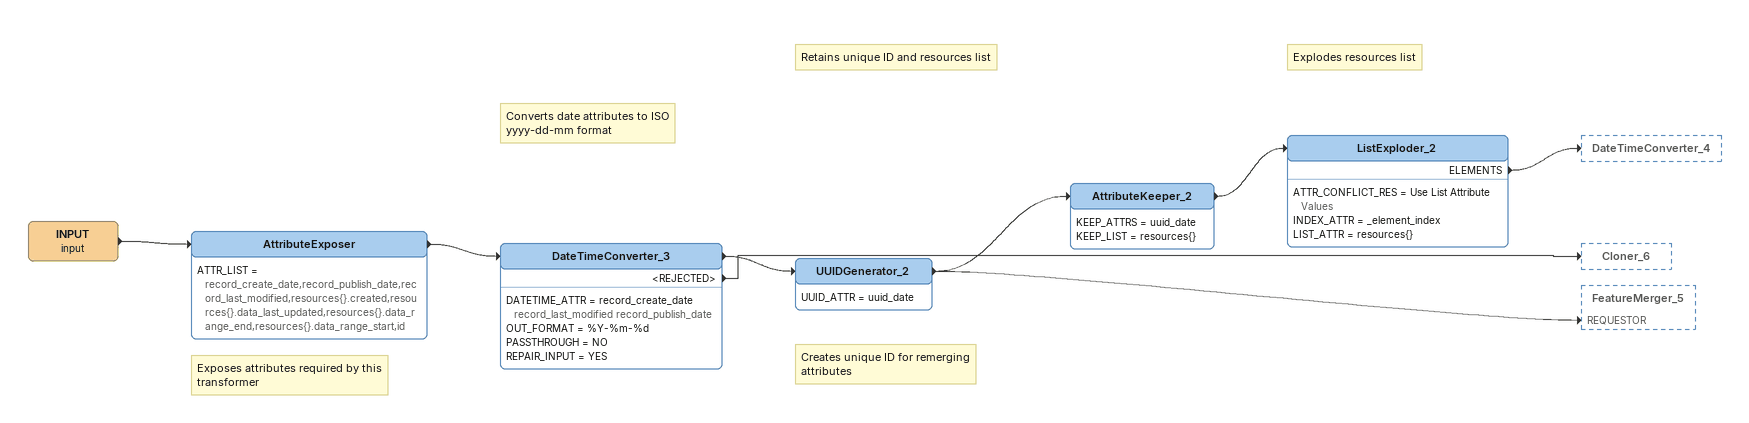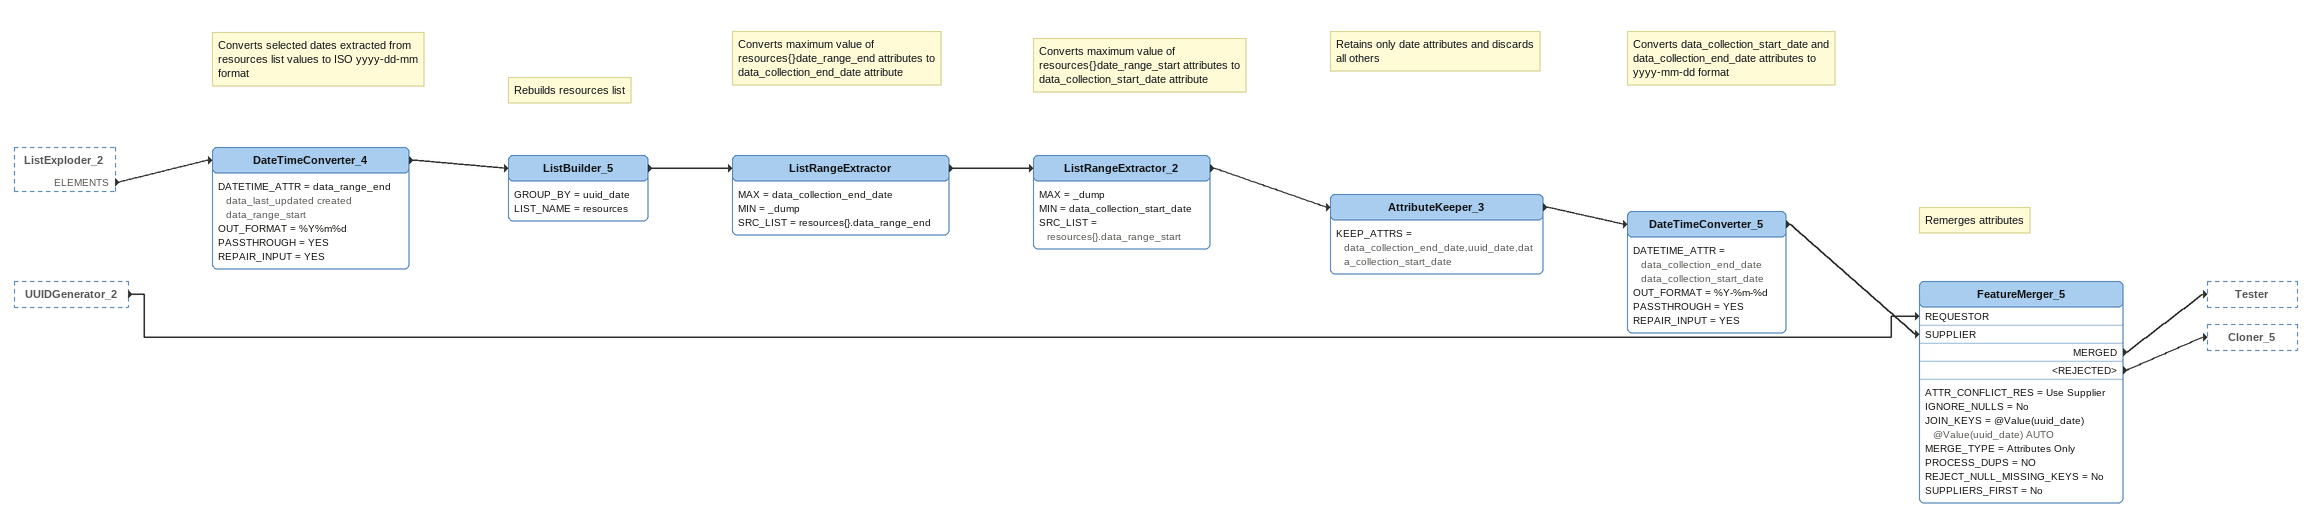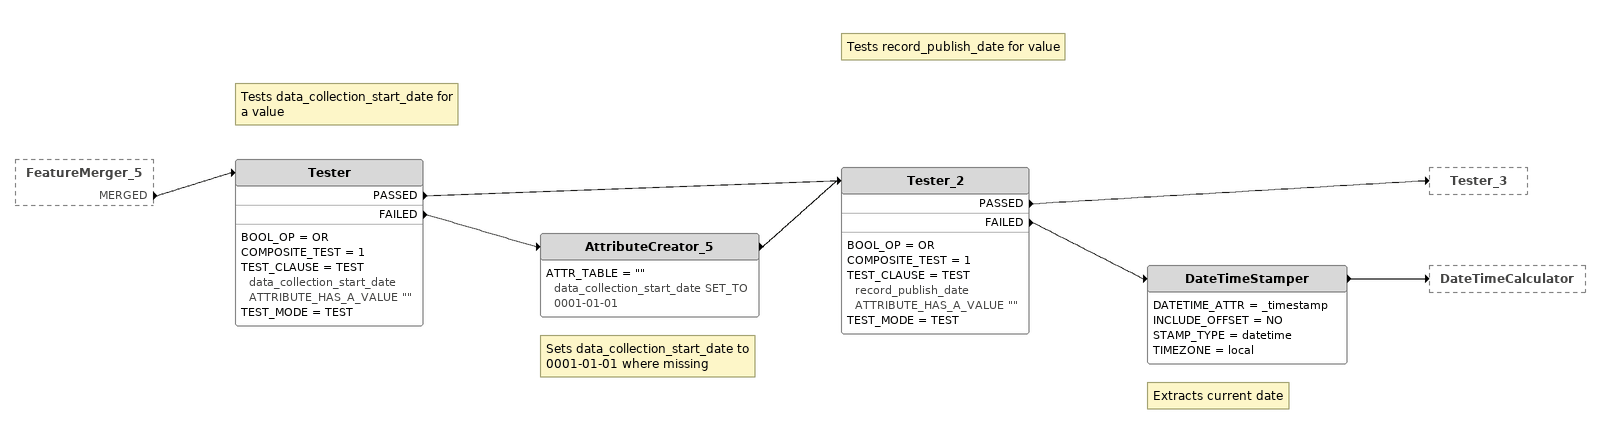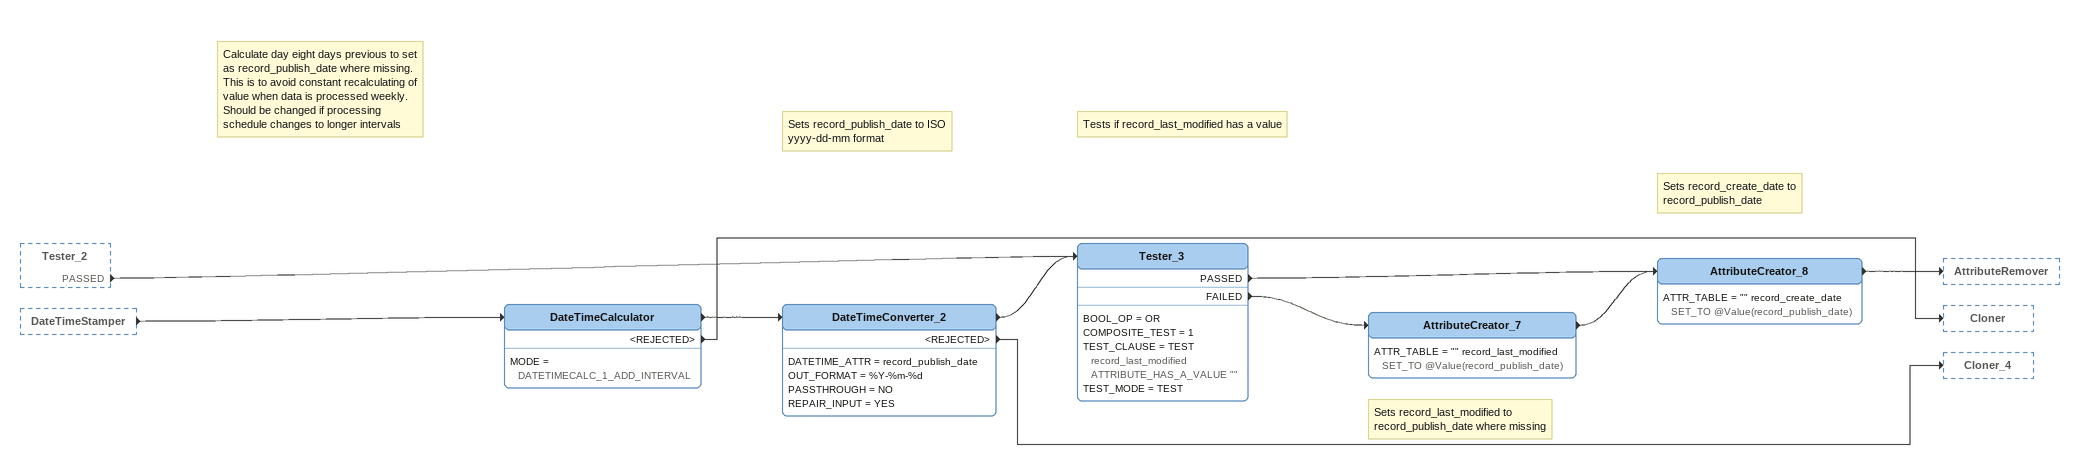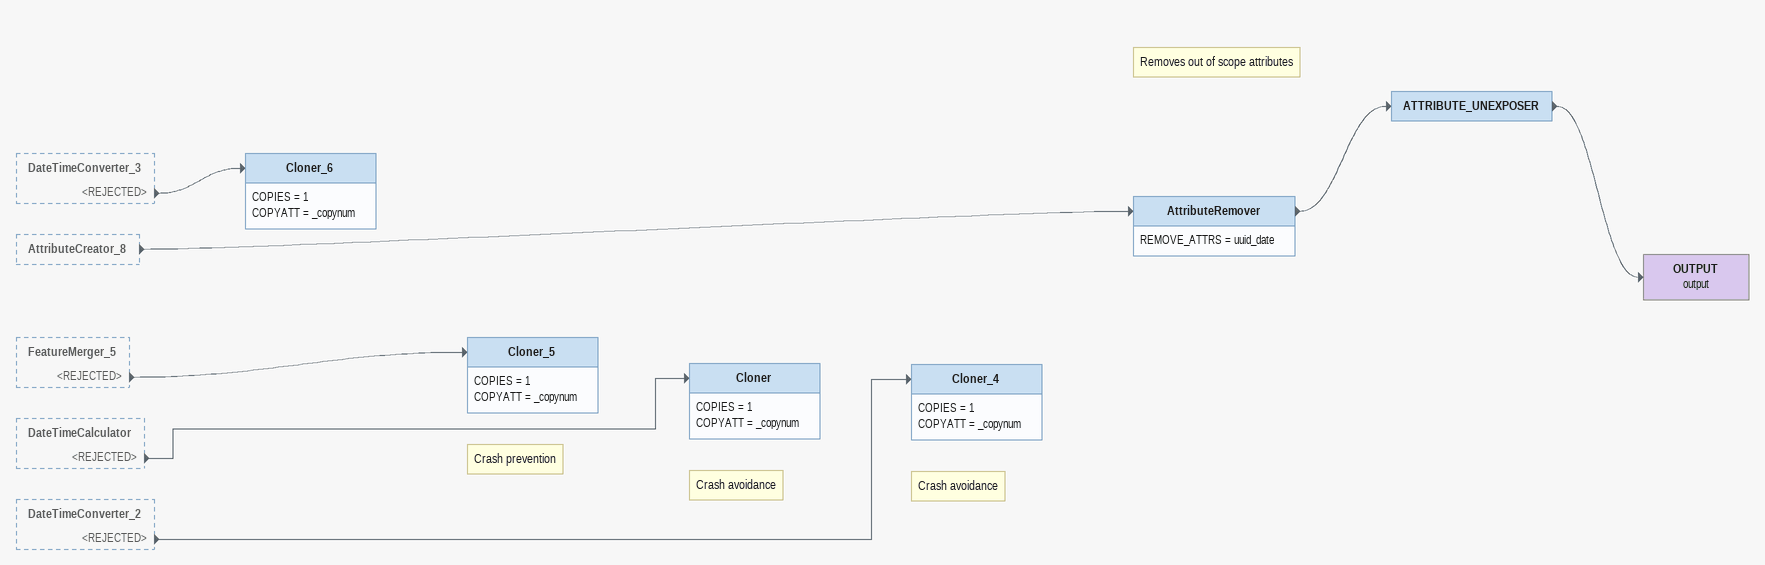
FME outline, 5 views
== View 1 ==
INPUT (input)
    -> AttributeExposer
Note: Exposes attributes required by this transformer
AttributeExposer
    ATTR_LIST = record_create_date,record_publish_date,record_last_modified,resources{}.created,resources{}.data_last_updated,resources{}.data_range_end,resources{}.data_range_start,id
    -> DateTimeConverter_3
Note: Converts date attributes to ISO yyyy-dd-mm format
DateTimeConverter_3
    DATETIME_ATTR = record_create_date record_last_modified record_publish_date
    OUT_FORMAT = %Y-%m-%d
    PASSTHROUGH = NO
    REPAIR_INPUT = YES
    -> UUIDGenerator_2
    <REJECTED> -> Cloner_6
Note: Creates unique ID for remerging attributes
UUIDGenerator_2
    UUID_ATTR = uuid_date
    -> AttributeKeeper_2
    -> FeatureMerger_5 [REQUESTOR]
Note: Retains unique ID and resources list
AttributeKeeper_2
    KEEP_ATTRS = uuid_date
    KEEP_LIST = resources{}
    -> ListExploder_2
Note: Explodes resources list
ListExploder_2
    ATTR_CONFLICT_RES = Use List Attribute Values
    INDEX_ATTR = _element_index
    LIST_ATTR = resources{}
    ELEMENTS -> DateTimeConverter_4

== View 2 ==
ListExploder_2 [outside]
    ELEMENTS -> DateTimeConverter_4
UUIDGenerator_2 [outside]
    -> FeatureMerger_5 [REQUESTOR]
Note: Converts selected dates extracted from resources list values to ISO yyyy-dd-mm format
DateTimeConverter_4
    DATETIME_ATTR = data_range_end data_last_updated created data_range_start
    OUT_FORMAT = %Y%m%d
    PASSTHROUGH = YES
    REPAIR_INPUT = YES
    -> ListBuilder_5
Note: Rebuilds resources list
ListBuilder_5
    GROUP_BY = uuid_date
    LIST_NAME = resources
    -> ListRangeExtractor
Note: Converts maximum value of resources{}date_range_end attributes to data_collection_end_date attribute
ListRangeExtractor
    MAX = data_collection_end_date
    MIN = _dump
    SRC_LIST = resources{}.data_range_end
    -> ListRangeExtractor_2
Note: Converts maximum value of resources{}date_range_start attributes to data_collection_start_date attribute
ListRangeExtractor_2
    MAX = _dump
    MIN = data_collection_start_date
    SRC_LIST = resources{}.data_range_start
    -> AttributeKeeper_3
Note: Retains only date attributes and discards all others
AttributeKeeper_3
    KEEP_ATTRS = data_collection_end_date,uuid_date,data_collection_start_date
    -> DateTimeConverter_5
Note: Converts data_collection_start_date and data_collection_end_date attributes to yyyy-mm-dd format
DateTimeConverter_5
    DATETIME_ATTR = data_collection_end_date data_collection_start_date
    OUT_FORMAT = %Y-%m-%d
    PASSTHROUGH = YES
    REPAIR_INPUT = YES
    -> FeatureMerger_5 [SUPPLIER]
Note: Remerges attributes
FeatureMerger_5
    ATTR_CONFLICT_RES = Use Supplier
    IGNORE_NULLS = No
    JOIN_KEYS = @Value(uuid_date) @Value(uuid_date) AUTO
    MERGE_TYPE = Attributes Only
    PROCESS_DUPS = NO
    REJECT_NULL_MISSING_KEYS = No
    SUPPLIERS_FIRST = No
    MERGED -> Tester
    <REJECTED> -> Cloner_5

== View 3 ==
FeatureMerger_5 [outside]
    MERGED -> Tester
Note: Tests data_collection_start_date for a value
Tester
    BOOL_OP = OR
    COMPOSITE_TEST = 1
    TEST_CLAUSE = TEST data_collection_start_date ATTRIBUTE_HAS_A_VALUE ""
    TEST_MODE = TEST
    PASSED -> Tester_2
    FAILED -> AttributeCreator_5
Note: Sets data_collection_start_date to 0001-01-01 where missing
AttributeCreator_5
    ATTR_TABLE = "" data_collection_start_date SET_TO 0001-01-01
    -> Tester_2
Note: Tests record_publish_date for value
Tester_2
    BOOL_OP = OR
    COMPOSITE_TEST = 1
    TEST_CLAUSE = TEST record_publish_date ATTRIBUTE_HAS_A_VALUE ""
    TEST_MODE = TEST
    PASSED -> Tester_3
    FAILED -> DateTimeStamper
Note: Extracts current date
DateTimeStamper
    DATETIME_ATTR = _timestamp
    INCLUDE_OFFSET = NO
    STAMP_TYPE = datetime
    TIMEZONE = local
    -> DateTimeCalculator

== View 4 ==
Tester_2 [outside]
    PASSED -> Tester_3
DateTimeStamper [outside]
    -> DateTimeCalculator
Note: Calculate day eight days previous to set as record_publish_date where missing. This is to avoid constant recalculating of value when data is processed weekly. Should be changed if processing schedule changes to longer intervals
DateTimeCalculator
    MODE = DATETIMECALC_1_ADD_INTERVAL
    -> DateTimeConverter_2
    <REJECTED> -> Cloner
Note: Sets record_publish_date to ISO yyyy-dd-mm format
DateTimeConverter_2
    DATETIME_ATTR = record_publish_date
    OUT_FORMAT = %Y-%m-%d
    PASSTHROUGH = NO
    REPAIR_INPUT = YES
    -> Tester_3
    <REJECTED> -> Cloner_4
Note: Tests if record_last_modified has a value
Tester_3
    BOOL_OP = OR
    COMPOSITE_TEST = 1
    TEST_CLAUSE = TEST record_last_modified ATTRIBUTE_HAS_A_VALUE ""
    TEST_MODE = TEST
    PASSED -> AttributeCreator_8
    FAILED -> AttributeCreator_7
Note: Sets record_last_modified to record_publish_date where missing
AttributeCreator_7
    ATTR_TABLE = "" record_last_modified SET_TO @Value(record_publish_date)
    -> AttributeCreator_8
Note: Sets record_create_date to record_publish_date
AttributeCreator_8
    ATTR_TABLE = "" record_create_date SET_TO @Value(record_publish_date)
    -> AttributeRemover

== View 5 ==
DateTimeConverter_3 [outside]
    <REJECTED> -> Cloner_6
AttributeCreator_8 [outside]
    -> AttributeRemover
FeatureMerger_5 [outside]
    <REJECTED> -> Cloner_5
DateTimeCalculator [outside]
    <REJECTED> -> Cloner
DateTimeConverter_2 [outside]
    <REJECTED> -> Cloner_4
Note: Removes out of scope attributes
AttributeRemover
    REMOVE_ATTRS = uuid_date
    -> ATTRIBUTE_UNEXPOSER
ATTRIBUTE_UNEXPOSER
    -> OUTPUT (output)
OUTPUT (output)
Note: Crash avoidance
Cloner_4
    COPIES = 1
    COPYATT = _copynum
Note: Crash avoidance
Cloner
    COPIES = 1
    COPYATT = _copynum
Note: Crash prevention
Cloner_5
    COPIES = 1
    COPYATT = _copynum
Cloner_6
    COPIES = 1
    COPYATT = _copynum
